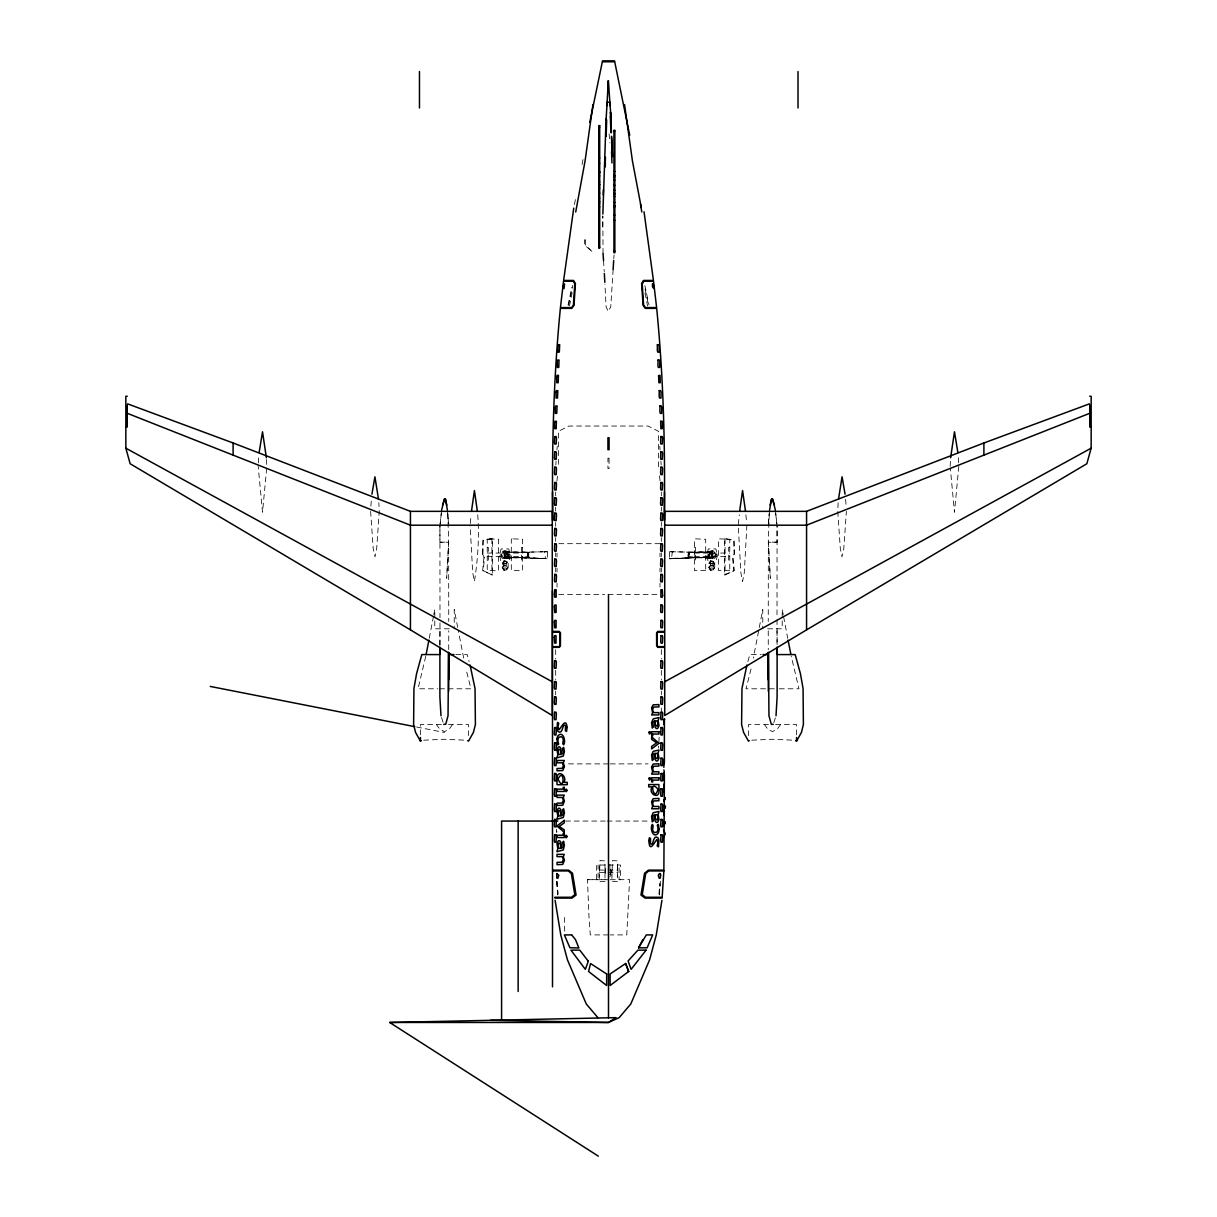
<?xml version="1.0" encoding="UTF-8"?>
<svg xmlns="http://www.w3.org/2000/svg" width="1217" height="1217" viewBox="0 0 1217 1217"><rect width="100%" height="100%" fill="white"/><g stroke="black" fill="none" stroke-linecap="round" stroke-linejoin="round"><path stroke-width="0.75" stroke-dasharray="5 3.75" d="M448.723 649.665L448.754 630.771M439.93 645.36L439.991 619.605M658.488 466.811L658.64 431.35L648.083 426.041L568.917 426.041L558.36 431.35L558.512 466.811M775.701 513.62L777.07 525.881L777.009 617.734M439.9 644.919L439.991 630.771M603.039 253.379L602.826 215.82M602.643 226.56L602.841 216.398M482.388 553.796L482.799 540.302L492.489 538.629L492.489 575.017L482.662 570.697L483.894 557.797L482.388 553.796L484.457 557.766L483.225 570.667L492.489 575.017M482.951 553.765L483.347 540.257L492.489 538.629M613.14 269.52L610.751 306.912L608.226 311.293L606.096 306.912L604.925 284.154M258.354 462.932L258.582 457.775M838.148 502.712L837.752 511.353L840.308 548.517L841.966 556.838L843.792 548.517L846.393 511.353M556.397 831.774L556.443 829.127M370.866 506.166L371.398 499.289M556.747 832.595L556.823 831.135M950.158 466.354L950.523 459.494M746.888 525.196L744.287 572.735L742.568 581.437L740.849 572.735L738.247 525.196L739.282 514.761M713.177 551.468L687.924 552.412L712.021 551.955L712.751 558.101C711.854 536.393 712.995 573.055 711.641 551.955M613.794 258.628L614.053 255.038M660.451 881.138L659.401 894.693M555.819 464.955L556.093 461.213M556.945 450.016L557.234 446.274M658.99 893.871L659.827 883.146M659.218 895.012L660.025 884.713M768.444 524.131L769.57 510.121M958.813 466.354L954.478 512.235L950.325 468.241M769.281 513.711L768.307 542.25L777.07 542.25L777.07 525.881M266.675 468.241L262.522 512.235L258.187 466.354M768.292 524.147L769.25 513.711M470.279 523.462L471.131 514.761M504.188 565.038L503.23 563.349L504.294 560.216L506.089 560.216L507.002 561.752L506.196 565.038M710.804 565.038L709.846 563.349L710.911 560.216L712.706 560.216L713.603 561.752L712.812 565.038M527.539 556.93L527.965 552.731L529.076 557.188L503.823 558.466L529.076 556.93L527.965 552.731L527.539 557.188L529.076 557.188M440.113 524.147L441.573 510.227M447.719 513.711L448.693 542.25L439.93 542.25L439.93 525.881L441.299 513.62M556.884 481.232L557.492 475.832M659.142 737.289L658.549 748.059M503.823 551.468L529.076 552.412L503.823 551.955L504.249 558.101C507.519 548.258 501.891 550.16 503.823 558.101M508.052 552.898L505.298 552.579L547.437 551.727L544.684 551.727L545.429 558.36L505.298 557.097L547.437 558.725L505.298 557.097L506.044 552.898L508.113 557.356L547.437 558.725M568.05 304.995L571.792 287.395M568.537 305.33L572.811 285.31M569.465 305.969L572.142 292.734M712.021 558.101L687.924 556.93L689.035 552.731C691.591 558.633 685.506 558.344 689.035 552.731L689.461 556.93M504.249 558.101L505.359 551.955M582.076 164.493L583.399 157.16M429.266 638.301L433.404 616.684M610.082 871.92L610.082 870.581M758.602 631.091L753.308 658.123M433.739 614.874L434.788 609.474L434.788 618.266M759.286 627.485L762.77 609.474L762.77 628.809M574.439 204.517L575.854 197.26M669.563 558.725L708.887 557.356L710.956 552.898L711.702 557.097L669.563 558.725L711.702 557.097L671.571 558.36L672.316 551.727L669.563 551.727L711.702 552.579L669.563 551.727M425.737 656.313L418.04 688.792L437.694 688.792M605.442 869.972L605.442 872.498M751.056 668.924L746.021 688.792L777.602 688.792M747.892 661.531L749.809 654.579L761.188 654.579M708.948 557.097L710.956 552.898L710.956 557.097M773.829 722.655L775.472 717.498M724.511 575.017L733.775 570.667L732.543 557.766L734.049 553.765L733.653 540.257L724.511 538.629L724.511 575.017L734.338 570.697L733.106 557.797L734.612 553.796L734.201 540.302L724.511 538.629M506.044 557.097L506.044 552.898L507.367 557.097L508.219 554.815L507.261 552.472L504.872 551.529L502.545 552.472L501.587 554.815L502.545 557.203L504.872 558.147L508.052 557.097M715.413 554.815L714.455 557.203L712.128 558.147L709.739 557.203L708.781 554.815L709.739 552.472L712.128 551.529L714.455 552.472L715.413 554.815L714.455 557.203L712.128 558.147L709.785 557.143L708.781 554.815L709.785 552.472L712.128 551.529M452.526 724.541L449.103 729.287L444.509 731.6L439.869 729.287L436.386 724.541M503.975 565.799L502.804 567.822L504.34 570.91L506.044 570.91L507.58 567.822L506.409 565.799M710.591 565.799L709.42 567.822L710.956 570.91L712.66 570.91L714.196 567.822L713.025 565.799M780.614 724.541L777.131 729.287L772.491 731.6L767.897 729.287L764.474 724.541M503.23 563.349L504.188 561.645L506.196 561.645L507.154 563.349M709.846 563.349L710.804 561.645L712.812 561.645L713.77 563.349M714.714 563.395L713.284 565.951L710.317 565.951L708.842 563.395L710.317 560.915L713.284 560.915L714.714 563.395L714.714 567.654L713.284 570.195L710.317 570.195L708.842 567.654L708.842 563.395M507.58 567.822L506.409 569.875L503.975 569.875L502.804 567.822M714.196 567.822L713.025 569.875L710.591 569.875L709.42 567.822M502.286 563.395L503.716 560.915L506.683 560.915L508.158 563.395L508.158 567.654L506.683 570.195L503.716 570.195L502.286 567.654L502.286 563.395L503.716 565.951L506.683 565.951L508.158 563.395M502.286 567.654L503.716 565.16L506.683 565.16L508.158 567.654M507.002 561.752L506.089 563.288L504.294 563.288L503.397 561.752M713.603 561.752L712.706 563.288L710.911 563.288L709.998 561.752M503.503 569.419L504.34 567.989L506.044 567.989L506.896 569.419M710.104 569.419L710.956 567.989L712.66 567.989L713.497 569.419M708.842 567.654L710.317 565.16L713.284 565.16L714.714 567.654M610.432 873.228L611.253 871.235L610.432 869.273M605.823 868.573L604.697 871.235L605.823 873.928M609.656 876.848L611.086 875.358L610.341 873.061M609.869 874.749L612.212 871.235L609.869 867.751M609.702 874.278L611.74 871.235L609.702 868.193M609.915 869.06L609.96 864.329M423.683 740.195L444.479 739.267L465.29 740.195M751.71 740.195L772.521 739.267L793.317 740.195M504.979 551.955L504.979 558.101L529.076 556.93M505.298 552.579L547.437 551.727M610.31 879.724L629.569 879.632L626.785 934.915L610.326 934.915M608.5 934.915L590.275 934.915L589.013 917.451L587.476 879.678L605.062 879.693M439.885 542.143L448.693 542.143L446.669 578.334L448.647 542.143L448.754 621.461M777.115 542.143L768.307 542.143L770.331 578.334L768.353 542.143L768.246 621.461M558.77 543.68L660.01 543.68M487.241 547.437L488.336 547.437L488.336 562.208L487.241 562.208M522.61 547.346L521.515 547.346L521.515 562.33L522.61 562.33M694.39 547.346L695.485 547.346L695.485 562.33L694.39 562.33M729.759 547.437L728.664 547.437L728.664 562.208L729.759 562.208M547.437 552.214L547.437 558.36M669.563 552.214L669.563 558.36M504.872 551.529L507.261 552.472M529.076 552.412L527.539 552.412L529.076 552.731M687.924 552.412L713.177 551.955L712.751 558.101M711.702 552.579L708.948 552.898M487.241 553.05L522.61 553.05M694.39 553.05L729.759 553.05M487.241 556.641L522.61 556.641M694.39 556.641L729.759 556.641M505.298 557.356L508.113 557.356M708.887 557.356L711.702 557.356M504.979 558.101L503.823 558.466M558.77 594.581L604.621 594.581M608.12 594.581L658.291 594.581M449.347 628.809L434.788 628.809L434.788 620.016M767.653 628.809L782.212 628.809L782.212 620.016M455.812 654.579L467.191 654.579L469.108 661.531M439.398 688.792L470.979 688.792L465.944 668.924M779.306 688.792L798.961 688.792L791.263 656.313M441.391 724.541L420.443 724.541L420.443 735.6M448.495 724.541L468.515 724.541L468.515 735.6M768.505 724.541L748.485 724.541L748.485 735.6M775.609 724.541L796.557 724.541L796.557 735.6M608.5 763.896L568.917 763.896L565.905 762.405M610.249 763.896L648.083 763.896M565.464 821.064L605.229 821.064M607.116 821.064L648.767 821.064M605.032 865.013L596.68 865.013L596.619 879.739L598.095 879.632L598.095 865.013M608.5 865.013L620.487 865.013L620.548 879.739L619.073 879.632L619.073 865.013M599.357 866.261L599.357 876.24M617.475 866.306L617.475 876.164M599.357 870.064L617.475 870.064M599.357 872.452L617.475 872.452M587.476 879.678L608.561 879.739M687.924 556.93L713.177 558.101M687.924 557.188L713.177 558.466M416.594 727.005L444.479 732.482M507.215 552.472L508.219 554.815L507.215 557.143L504.872 558.147L502.545 557.143L501.587 554.815M441.528 717.498L443.171 722.655M644.858 285.615L649.011 304.995M645.086 288.946L648.524 305.33M644.98 293.054L647.596 305.969M463.692 658.123L458.398 631.091M783.261 614.874L782.212 609.474L782.212 618.266M783.596 616.684L787.734 638.301M457.714 627.485L454.23 609.474L454.23 628.809M611.04 870.185L611.223 871.235M659.508 475.832L660.116 481.232M845.602 499.289L846.134 506.166M775.427 510.227L776.887 524.147M745.869 514.761L746.721 523.462M477.718 514.761C479.376 536.88 477.87 559.531 474.432 581.437L472.713 572.735L470.112 525.196M609.108 133.794L609.991 142.921M447.75 513.711L448.708 524.147M447.43 510.121L448.556 524.131M557.097 881.458L558.071 893.887M556.793 881.382L557.858 895.012M556.641 881.564L557.675 894.693M659.766 446.274L660.055 450.016M660.907 461.213L661.181 464.955M603.556 260.757L604.24 271.65M370.607 511.353L373.208 548.517L375.034 556.838L376.692 548.517L379.248 511.353L378.852 502.712M266.477 459.494L266.842 466.354M958.418 457.775L958.646 462.932M564.429 917.451L564.734 933.226M777.009 619.605L777.1 644.919M777.009 630.771L777.07 645.36M439.93 525.881L439.991 617.734M768.246 630.771L768.277 649.665M725.073 538.675L725.073 575.063M709.633 552.898L709.633 557.097M688.29 552.731L688.29 556.93M661.333 492.048L661.333 495.851M661.333 507.23L661.333 511.034M661.333 522.412L661.333 526.216M661.333 537.61L661.333 541.413M661.333 552.807L661.333 556.61M661.333 568.004L661.333 571.807M661.333 649.604L661.333 659.036M661.333 670.354L661.333 679.771M661.333 691.089L661.333 694.846M661.333 708.051L661.333 713.71M660.01 553.096L660.01 556.869M660.01 568.187L660.01 571.96M660.01 583.278L660.01 587.05M557.036 553.096L557.036 556.869M557.036 568.187L557.036 571.96M557.036 583.278L557.036 587.05M555.667 492.048L555.667 495.851M555.667 507.23L555.667 511.034M555.667 522.412L555.667 526.216M555.667 537.61L555.667 541.413M555.667 552.807L555.667 556.61M555.667 568.004L555.667 571.807M555.667 649.604L555.667 659.036M555.667 670.354L555.667 679.771M555.667 691.089L555.667 694.846M528.71 552.731L528.71 556.93M507.367 552.898L507.367 557.097M491.927 538.675L491.927 575.063M510.288 554.815L508.691 562.391L504.872 563.714L501.115 562.391L499.518 554.815L501.115 548.928L508.691 548.928L510.288 554.815M717.482 554.815L715.885 562.391L712.128 563.714L708.309 562.391L706.712 554.815L708.309 548.928L715.885 548.928L717.482 554.815M509.33 554.815L508.006 557.934L504.872 559.272L501.8 557.934L500.476 554.815L501.8 551.742L504.872 550.419L508.006 551.742L509.33 554.815M716.524 554.815L715.2 557.934L712.128 559.272L708.994 557.934L707.67 554.815L708.994 551.742L712.128 550.419L715.2 551.742L716.524 554.815M705.693 570.332L694.39 570.454L694.39 539.237L695.287 538.842L705.693 539.298L705.693 570.332M729.759 570.332L718.456 570.454L718.456 539.237L719.369 538.842L729.759 539.298L729.759 570.332M605.001 881.58L599.357 881.656L599.966 860.586L605.001 860.891L605.001 881.58M617.475 881.58L611.832 881.656L612.44 860.586L617.475 860.891L617.475 881.58M488.078 538.842L487.241 539.298L487.241 570.332L497.631 570.849L498.544 570.454L498.544 539.237L488.078 538.842M512.159 538.842L511.307 539.298L511.307 570.332L521.713 570.849L522.61 570.454L522.61 539.237L512.159 538.842M585.499 239.855L584.525 239.855L584.525 244.997L592.451 251.949L585.499 244.997L585.499 239.855M609.063 458.17L607.937 458.17L607.937 468.515L609.063 468.515L609.063 458.17"/><path stroke-width="1.5" d="M448.723 653.453L448.693 679.877M768.323 691.226L768.414 652.236L768.961 715.733L771.319 724.374L773.282 724.374M439.885 654.472L439.915 647.185M608.363 88.735L608.333 80.778L606.096 119.92M602.856 214.04L606.096 118.657M603.282 194.963L603.404 189.609M605.457 157.267L605.153 166.394M606.142 136.41L606.674 119.905M613.14 269.52L613.657 260.423M776.02 715.779L777.115 696.793L777.115 648.448M605.168 166.957L605.427 163.291M663.919 813.641L664.315 810.005L664.315 815.557M663.889 790.244L663.889 786.851M663.904 764.398L663.919 761.614M769.57 510.121L771.593 499L772.521 499L775.427 510.227M471.481 511.277L474.432 490.573L477.368 511.277M663.873 776.918L663.858 772.78M739.632 511.277L742.568 490.573L745.519 511.277M259.115 452.557L262.522 431.792L266.386 457.775M950.614 457.775L954.478 431.792L957.885 452.557M838.498 499.289L842.073 476.836L845.07 494.178M575.717 211.986L585.073 160.918L592.953 104.586M663.767 724.495L664.497 719.019L663.721 722.67M661.926 900.321L656.282 934.915L649.604 959.817L630.786 1003.995L619.179 1017.64L608.5 1022.463L389.668 1022.463L598.338 1156.15M371.93 494.178L374.927 476.836L378.502 499.289M441.573 510.227L444.479 499L445.407 499L447.43 510.121M428.932 640.096L426.117 654.518M589.789 122.354L602.537 60.85L614.524 60.85L629.691 135.193M573.739 208.137L563.623 280.442L573.587 280.442L575.413 283.5L573.998 305.33L571.823 308.373L560.368 308.373C553.416 378.837 551.757 449.697 552.777 520.465M663.813 779.991L664.284 772.491A5.096 0.989 -90 0 0 663.889 769.935M770.057 505.085L771.593 499M746.934 664.999L741.974 688.518L741.594 724.602L743.617 732.482L748.485 741.123L749.307 740.697M1089.747 396.27L1091.162 396.27L1091.162 448.191L1086.842 463.753L806.567 629.858L664.725 715.505L664.725 511.353L806.567 511.353L983.899 442.988L1089.398 403.861M442.516 505.085L444.54 499M663.889 837.144L665.303 833.599L663.524 830.237M638.606 947.891L646.303 934.915L652.677 934.915L647.109 947.815L638.606 947.83L642.774 939.63M663.843 767.334L664.178 759.575L663.767 760.245M795.735 740.697L796.557 741.123L801.425 732.482L803.387 724.602L803.068 688.518L800.436 673.686L795.188 654.579L778.378 654.579M628.641 971.485L610.143 985.496L610.082 973.996L625.629 963.499L628.641 971.485L625.629 963.499M1091.162 448.191L664.725 681.763M438.622 654.579L421.812 654.579L416.564 673.686L413.932 688.518L413.613 724.602L415.575 732.482L420.443 741.123L421.265 740.697M1089.747 413.293L806.567 525.196L664.725 525.196M1091.162 426.741L1089.747 427.045L1089.747 404.926M389.668 1022.463L616.061 1017.64L608.5 1022.463L490.573 1020.318M602.537 61.778L614.524 61.778M598.794 127.237L599.692 127.237M613.946 131.04L614.844 131.04M598.794 158.027L599.692 158.027M598.794 163.261L599.692 163.261M598.794 171.521L599.692 171.521M613.946 171.491L614.844 171.491M598.794 172.342L599.692 172.342M598.794 172.753L599.692 172.753M613.946 175.324L614.844 175.324M598.794 175.902L599.692 175.902M613.946 176.952L614.844 176.952M613.946 180.162L614.844 180.162M598.794 181.957L599.692 181.957M598.794 184.299L599.692 184.299M598.794 185.075L599.692 185.075M613.946 185.273L614.844 185.273M598.794 188.087L599.692 188.087M613.946 190.308L614.844 190.308M598.794 193.123L599.692 193.123M613.946 193.32L614.844 193.32M613.946 194.096L614.844 194.096M613.946 196.439L614.844 196.439M598.794 198.234L599.692 198.234M598.794 201.444L599.692 201.444M613.946 202.494L614.844 202.494M598.794 203.072L599.692 203.072M614.844 205.643L613.946 205.643L613.946 130.219L614.844 130.219L614.844 252.771L613.946 252.771L613.946 206.053L614.844 206.053M598.794 206.89L599.692 206.89M613.946 206.875L614.844 206.875M613.946 215.135L614.844 215.135M613.946 220.368L614.844 220.368M598.794 247.355L599.692 247.355M613.946 251.143L614.844 251.143M127.253 396.27L125.838 396.27L125.838 448.191L130.158 463.753L410.433 629.858L552.275 715.505L552.275 511.353L410.433 511.353L233.101 442.988L127.602 403.861M552.275 525.196L410.433 525.196L127.253 413.293M552.685 631.425L559.394 631.425L560.459 633.038L560.413 645.725L559.348 647.338L552.67 647.338M664.376 631.425L657.667 631.425L656.602 633.038L656.632 645.725L657.697 647.338L664.391 647.338M552.685 632.125L559.212 632.125L560.003 633.327L559.957 645.436L559.166 646.638L552.67 646.638M664.376 632.125L657.865 632.125L657.074 633.327L657.104 645.436L657.895 646.638L664.391 646.638M450.336 654.579L453.987 654.579M763.013 654.579L766.664 654.579M443.718 724.374L445.741 724.267L448.039 715.733L448.586 652.236L448.677 691.226M664.315 801.668L663.934 799.873M557.903 821.064L501.587 821.064L501.587 1020.318M664.315 825.841L663.934 824.061M553.172 870.14L568.567 870.14L572.492 873.197L576.082 895.012L572.066 898.07L554.952 898.07M553.203 870.931L568.4 870.931L571.321 873.517L574.82 894.693L571.427 897.279L554.891 897.279M662.109 898.07L644.995 898.07L640.979 895.012L644.554 873.197L648.494 870.14L663.873 870.14L664.391 774.742M210.267 686.434L414.738 726.64M125.838 426.741L127.253 427.045L127.253 404.926M467.693 740.697L468.515 741.123L473.383 732.482L475.406 724.602L475.026 688.518L470.066 664.999M552.275 681.763L125.838 448.191M597.882 1017.64L586.275 1003.995L567.441 959.817L560.763 934.915L555.119 900.321M664.315 792.297L663.965 784.144M772.46 499L774.484 505.085M445.407 499L446.837 505.085M640.507 204.015L641.785 211.986M790.883 654.518L788.068 640.096M641.283 207.666L632.429 160.918L624.534 104.586M644.021 211.773L653.438 280.442L643.458 280.442L641.633 283.5L643.063 305.33L645.223 308.373L656.693 308.373C663.645 378.837 665.288 449.697 664.284 520.465M608.333 80.778L611.071 118.657M603.039 253.379L603.556 260.757M440.98 715.779L439.885 696.793L439.885 648.448M604.347 273.445L604.834 282.359M611.406 132.577L610.478 112.192L611.284 131.117M611.573 136.289L612.501 156.674M611.512 136.791L612.318 155.715M610.341 116.33L610.904 132.607M611.543 151.577L611.938 162.956M609.976 105.636L609.93 102.182L607.07 102.182L607.131 105.636M777.085 647.185L777.115 654.472M768.277 653.453L768.307 679.877M983.899 442.988L983.899 455.112M806.567 511.353L806.567 629.858M798.017 71.529L798.017 107.978M796.557 737.441L796.557 741.123M665.364 805.867L665.364 808.179M664.497 492.048L664.497 520.404M664.391 718.684L664.391 762.968M609.063 449.818L609.063 437.724L607.937 437.724L607.937 449.818M608.5 594.581L608.5 1017.808M552.503 492.048L552.503 520.404M552.503 590.823L552.503 986.865M518.138 821.064L518.138 991.475M420.443 737.441L420.443 741.123M419.469 71.529L419.469 107.978M410.433 511.353L410.433 629.858M233.101 442.988L233.101 455.112M554.313 637.282L554.617 643.093L556.032 643.093L556.047 635.67L554.633 635.67L554.313 637.282M554.359 621.963L554.663 627.774L556.078 627.774L556.093 620.366L554.678 620.366L554.359 621.963M554.404 606.644L554.709 612.455L556.108 612.455L556.139 605.047L554.724 605.047L554.404 606.644M554.435 594.581L554.739 597.151L556.154 597.151L556.169 589.728L554.754 589.728L554.435 594.581M606.69 973.996L606.644 985.496L588.572 971.485L590.549 963.545L606.69 973.996M567.092 727.37L566.559 731.493L565.373 730.778L565.54 725.484L563.851 725.028C562.528 727.127 561.874 734.703 558.04 731.463A5.34 2.966 -90 0 1 557.051 728.877L557.477 722.381L558.725 723.278L558.071 726.792L558.999 729.728C561.372 727.553 566.042 716.904 567.092 727.37M648.874 840.506C649.482 853.284 653.955 842.742 656.937 839.517L657.865 842.453L657.21 845.982L658.458 846.865L658.884 840.384A5.34 2.966 -90 0 0 657.895 837.783C654.061 834.558 653.407 842.118 652.084 844.233L650.38 843.777L650.563 838.467L649.376 837.752L648.874 840.506M663.858 870.931L662.17 897.279L645.634 897.279L642.241 894.693L645.725 873.517L648.661 870.931L663.858 870.931M564.399 751.421L563.273 756.107L556.899 757.856L557.858 754.738L556.93 749.733L558.207 746.979L559.577 746.797L560.9 748.425L561.493 754.51L563.136 752.927L562.589 748.349L563.669 747.375L564.399 751.421M564.399 812.819L563.273 817.505L556.899 819.254L557.858 816.135L556.93 811.146L558.207 808.377L559.577 808.21L560.9 809.837L561.493 815.922L563.136 814.325L562.589 809.746L563.669 808.773L564.399 812.819M564.399 845.283L563.273 849.968L556.899 851.702L557.858 848.584L556.93 843.594L558.207 840.825L559.577 840.658L560.9 842.286L561.493 848.371L563.136 846.773L562.589 842.21L563.669 841.236L564.399 845.283M651.582 722.655L652.266 728.025L653.331 727.051L652.799 722.472L654.442 720.875L655.035 726.975L656.359 728.603L657.728 728.42L659.005 725.651L658.078 720.662L659.036 717.543L653.179 718.882L651.582 722.655M651.582 755.103L652.266 760.473L653.331 759.499L652.799 754.92L654.442 753.338L655.035 759.423L656.359 761.051L657.728 760.868L659.005 758.115L658.078 753.11L659.036 749.991L653.179 751.345L651.582 755.103M651.582 816.516L652.266 821.871L653.331 820.897L652.799 816.333L654.442 814.736L655.035 820.821L656.359 822.449L657.728 822.281L659.005 819.513L658.078 814.523L659.036 811.404L653.179 812.743L651.582 816.516M557.249 361.616L557.34 367.428L558.755 367.428L559.029 360.004L557.629 360.004L557.249 361.616M557.812 346.495L557.918 352.109L559.333 352.109L559.668 344.685L558.268 344.685L557.812 346.495M664.741 798.063C664.801 803.19 665.76 795.462 664.741 798.063M664.741 822.236C664.801 827.362 665.76 819.634 664.741 822.236M556.671 376.92L556.762 382.731L558.162 382.731L558.451 375.323L557.051 375.323L556.671 376.92M558.01 779.093C564.871 794.275 564.505 765.797 558.01 779.093M657.956 789.148C654.411 803.981 648.22 777.724 657.956 789.148M660.633 875.221L660.192 878.187L659.142 878.187L658.26 875.221L659.431 873.608L660.375 873.608L660.633 875.221M573.694 299.854L573.481 304.995L571.64 307.582L560.444 307.582L563.517 281.249L573.313 281.249L574.85 283.835L573.694 299.854M564.399 766.527L562.771 770.559L557.021 770.817L557.021 768.505L562.208 768.353L563.319 765.782L562.406 762.785L557.021 762.785L557.021 760.473L564.262 760.473L563.319 762.785L564.399 766.527M564.399 801.182L562.771 805.213L557.021 805.471L557.021 803.159L562.208 803.007L563.319 800.436L562.406 797.439L557.021 797.439L557.021 795.127L564.262 795.127L563.319 797.439L564.399 801.182M564.399 860.389L562.771 864.405L557.021 864.678L557.021 862.366L562.208 862.199L563.319 859.628L562.406 856.646L557.021 856.646L557.021 854.334L564.262 854.334L563.319 856.646L564.399 860.389M651.582 707.868L652.601 712.614L651.673 714.927L658.914 714.927L658.914 712.614L653.529 712.614L652.616 709.617L653.727 707.047L658.914 706.894L658.914 704.582L653.164 704.841L651.582 707.868M651.582 767.06L652.601 771.806L651.673 774.118L658.914 774.118L658.914 771.806L653.529 771.806L652.616 768.825L653.727 766.254L658.914 766.086L658.914 763.774L653.164 764.048L651.582 767.06M651.582 801.714L652.601 806.46L651.673 808.773L658.914 808.773L658.914 806.46L653.529 806.46L652.616 803.479L653.727 800.908L658.914 800.74L658.914 798.428L653.164 798.702L651.582 801.714M555.287 407.558L555.332 413.369L556.747 413.369L557.097 405.946L555.682 405.946L555.287 407.558M556.017 392.239L556.063 398.05L557.462 398.05L557.812 390.642L556.412 390.642L556.017 392.239M554.572 422.877L554.754 428.688L556.169 428.688L556.382 421.265L554.967 421.265L554.572 422.877M556.945 739.023L557.553 744.926L558.633 744.013L558.01 741.655A4.99 2.769 -90 0 1 558.131 739.069A3.59 1.993 -90 0 1 558.999 737.228L561.174 736.665L562.573 737.7A3.575 1.978 -90 0 1 563.273 739.799L562.771 743.709L563.669 744.85C566.27 740.97 562.832 730.291 557.888 735.889A5.735 3.179 -90 0 0 556.945 739.023M659.036 828.944L658.975 830.222A5.735 3.179 -90 0 1 658.047 833.356C653.103 838.969 649.65 828.275 652.266 824.396L653.164 825.552L652.662 829.446A3.575 1.978 -90 0 0 653.362 831.546L654.761 832.595L656.921 832.017A3.59 1.993 -90 0 0 657.804 830.177A4.99 2.769 -90 0 0 657.925 827.606L657.302 825.248L658.382 824.32L659.036 828.944M556.96 777.709L557.036 784.706L567.228 784.706L567.228 782.379L563.867 782.379C567.807 776.629 557.934 768.779 556.96 777.709M659.036 790.381C659.508 800.223 647.779 793.773 652.069 786.867L648.707 786.867L648.707 784.554L658.899 784.554L659.036 790.381M557.979 750.357L558.831 754.51L560.581 754.51C561.645 752.836 559.485 746.523 557.979 750.357M557.979 811.769L558.831 815.922L560.581 815.922C561.645 814.234 559.485 807.921 557.979 811.769M557.979 844.218L558.831 848.371L560.581 848.371C561.645 846.682 559.485 840.369 557.979 844.218M658.032 723.993C657.773 729.363 653.727 723.491 655.355 720.875L657.104 720.875L658.032 723.993M658.032 756.442C657.773 761.812 653.727 755.94 655.355 753.338L657.104 753.338L658.032 756.442M658.032 817.839C657.773 823.224 653.727 817.337 655.355 814.736L657.104 814.736L658.032 817.839M652.495 283.911L652.495 286.893L653.818 288.49L653.833 285.523L652.495 283.911M563.228 285.523L563.243 288.49L564.08 288.49L564.566 283.911L563.228 285.523M566.985 790.396C565.297 794.944 565.297 785.878 566.985 790.396M566.985 836.49C565.297 841.038 565.297 831.972 566.985 836.49M648.996 732.208C649.346 737.548 651.78 729.333 648.996 732.208M648.996 778.302C649.346 783.642 651.78 775.412 648.996 778.302M657.378 344.685L657.347 350.496L657.728 352.109L659.142 352.109L659.234 346.297L658.793 344.685L657.378 344.685M659.234 390.642L659.188 396.438L659.584 398.05L660.983 398.05L661.029 392.239L660.633 390.642L659.234 390.642M659.949 405.946L659.903 411.757L660.299 413.369L661.698 413.369L661.744 407.558L661.348 405.946L659.949 405.946M660.664 421.265L660.892 428.688L662.307 428.688L662.474 422.877L662.078 421.265L660.664 421.265M556.686 873.608L556.854 878.187L557.918 878.187L558.801 875.221L556.686 873.608M658.032 360.004L657.941 365.815L658.321 367.428L659.72 367.428L659.812 361.616L659.447 360.004L658.032 360.004M658.564 375.627L658.899 382.731L660.299 382.731L660.01 375.323L658.564 375.627M660.922 605.047L660.618 610.858L660.937 612.455L662.352 612.455L662.657 606.644L662.337 605.047L660.922 605.047M662.626 595.539L662.307 597.151L660.892 597.151L660.892 589.728L662.307 589.728L662.626 595.539M660.968 620.366L660.664 626.162L660.983 627.774L662.398 627.774L662.702 621.963L662.383 620.366L660.968 620.366M661.014 635.67L660.694 641.481L661.014 643.093L662.428 643.093L662.748 637.282L662.413 635.67L661.014 635.67M554.754 436.584L554.435 442.395L554.754 443.992L556.169 443.992L556.488 438.181L556.169 436.584L554.754 436.584M554.754 451.887L554.435 457.698L554.754 459.311L556.169 459.311L556.488 453.5L556.169 451.887L554.754 451.887M554.754 467.206L554.435 473.017L554.754 474.63L556.169 474.63L556.488 468.819L556.169 467.206L554.754 467.206M554.754 482.525L554.435 488.336L554.754 489.934L556.169 489.934L556.488 484.138L556.169 482.525L554.754 482.525M554.754 497.844L554.435 503.655L554.754 505.253L556.169 505.253L556.488 499.442L556.169 497.844L554.754 497.844M554.754 513.148L554.435 518.959L554.754 520.572L556.169 520.572L556.488 514.761L556.169 513.148L554.754 513.148M554.754 528.467L554.435 534.278L554.754 535.891L556.169 535.891L556.488 530.08L556.169 528.467L554.754 528.467M554.754 543.786L554.435 549.597L554.754 551.195L556.169 551.195L556.488 545.399L556.169 543.786L554.754 543.786M554.754 559.105L554.435 564.901L554.754 566.513L556.169 566.513L556.488 560.702L556.169 559.105L554.754 559.105M554.754 574.409L554.435 580.22L554.754 581.832L556.169 581.832L556.488 576.021L556.169 574.409L554.754 574.409M554.617 660.861L554.298 666.673L554.617 668.285L556.032 668.285L556.352 662.474L556.032 660.861L554.617 660.861M554.617 681.611L554.298 687.422L554.617 689.035L556.032 689.035L556.352 683.224L556.032 681.611L554.617 681.611M554.617 696.93L554.298 702.741L554.617 704.354L556.032 704.354L556.352 698.543L556.032 696.93L554.617 696.93M554.617 712.249L554.298 718.06L554.617 719.658L556.032 719.658L556.352 713.862L556.032 712.249L554.617 712.249M554.617 727.568L554.298 733.379L554.617 734.977L556.032 734.977L556.352 729.166L556.032 727.568L554.617 727.568M554.617 742.872L554.298 748.683L554.617 750.296L556.032 750.296L556.352 744.485L556.032 742.872L554.617 742.872M554.617 758.191L554.298 764.002L554.617 765.615L556.032 765.615L556.352 759.804L556.032 758.191L554.617 758.191M554.617 773.51L554.298 779.321L554.617 780.918L556.032 780.918L556.352 775.123L556.032 773.51L554.617 773.51M554.617 788.829L554.298 794.625L554.617 796.237L556.032 796.237L556.352 790.426L556.032 788.829L554.617 788.829M554.617 804.133L554.298 809.944L554.617 811.556L556.032 811.556L556.352 805.745L556.032 804.133L554.617 804.133M554.617 819.452L554.298 825.263L554.617 826.875L556.032 826.875L556.352 821.064L556.032 819.452L554.617 819.452M554.617 834.771L554.298 840.582L554.617 842.179L556.032 842.179L556.352 836.368L556.032 834.771L554.617 834.771M660.892 436.584L660.572 442.395L660.892 443.992L662.307 443.992L662.626 438.181L662.307 436.584L660.892 436.584M660.892 451.887L660.572 457.698L660.892 459.311L662.307 459.311L662.626 453.5L662.307 451.887L660.892 451.887M660.892 467.206L660.572 473.017L660.892 474.63L662.307 474.63L662.626 468.819L662.307 467.206L660.892 467.206M660.892 482.525L660.572 488.336L660.892 489.934L662.307 489.934L662.626 484.138L662.307 482.525L660.892 482.525M660.892 497.844L660.572 503.655L660.892 505.253L662.307 505.253L662.626 499.442L662.307 497.844L660.892 497.844M660.892 513.148L660.572 518.959L660.892 520.572L662.307 520.572L662.626 514.761L662.307 513.148L660.892 513.148M660.892 528.467L660.572 534.278L660.892 535.891L662.307 535.891L662.626 530.08L662.307 528.467L660.892 528.467M660.892 543.786L660.572 549.597L660.892 551.195L662.307 551.195L662.626 545.399L662.307 543.786L660.892 543.786M660.892 559.105L660.572 564.901L660.892 566.513L662.307 566.513L662.626 560.702L662.307 559.105L660.892 559.105M660.892 574.409L660.572 580.22L660.892 581.832L662.307 581.832L662.626 576.021L662.307 574.409L660.892 574.409M661.014 660.861L660.694 666.673L661.014 668.285L662.428 668.285L662.748 662.474L662.428 660.861L661.014 660.861M661.014 681.611L660.694 687.422L661.014 689.035L662.428 689.035L662.748 683.224L662.428 681.611L661.014 681.611M661.014 696.93L660.694 702.741L661.014 704.354L662.428 704.354L662.748 698.543L662.428 696.93L661.014 696.93M661.014 712.249L660.694 718.06L661.014 719.658L662.428 719.658L662.748 713.862L662.428 712.249L661.014 712.249M661.014 727.568L660.694 733.379L661.014 734.977L662.428 734.977L662.748 729.166L662.428 727.568L661.014 727.568M661.014 742.872L660.694 748.683L661.014 750.296L662.428 750.296L662.748 744.485L662.428 742.872L661.014 742.872M661.014 758.191L660.694 764.002L661.014 765.615L662.428 765.615L662.748 759.804L662.428 758.191L661.014 758.191M661.014 773.51L660.694 779.321L661.014 780.918L662.428 780.918L662.748 775.123L662.428 773.51L661.014 773.51M661.014 788.829L660.694 794.625L661.014 796.237L662.428 796.237L662.748 790.426L662.428 788.829L661.014 788.829M661.014 804.133L660.694 809.944L661.014 811.556L662.428 811.556L662.748 805.745L662.428 804.133L661.014 804.133M661.014 819.452L660.694 825.263L661.014 826.875L662.428 826.875L662.748 821.064L662.428 819.452L661.014 819.452M661.014 834.771L660.694 840.582L661.014 842.179L662.428 842.179L662.748 836.368L662.428 834.771L661.014 834.771M588.298 961.247L585.347 969.356L570.94 950.142L579.764 950.142L588.298 961.247M642.941 282.572L642.196 283.835L643.58 304.995L645.421 307.582L656.617 307.582L653.529 281.249L643.732 281.249L642.941 282.572M646.105 950.142L631.106 969.356L628.094 960.974L637.891 950.142L646.105 950.142M659.036 743.283L651.658 748.866L651.658 746.34L656.724 742.887L651.658 739.373L651.658 736.939L659.036 743.283M564.277 820.38L556.884 825.978L564.277 832.306L564.277 829.888L559.212 826.358L564.277 822.92L564.277 820.38M599.692 125.61L598.794 125.61L598.794 248.177L599.692 248.177L599.692 125.61M658.914 731.721L651.673 731.721L651.673 735.829L652.753 735.829L652.753 734.034L658.914 734.034L658.914 731.721M658.914 777.8L651.673 777.8L651.673 781.907L652.753 781.907L652.753 780.112L658.914 780.112L658.914 777.8M564.262 787.338L563.182 787.338L563.182 789.133L557.021 789.133L557.021 791.446L564.262 791.446L564.262 787.338M564.262 833.432L563.182 833.432L563.182 835.227L557.021 835.227L557.021 837.539L564.262 837.539L564.262 833.432M571.686 934.915L564.384 934.915L569.906 947.724L578.881 947.982L575.489 939.63L571.686 934.915"/></g></svg>
